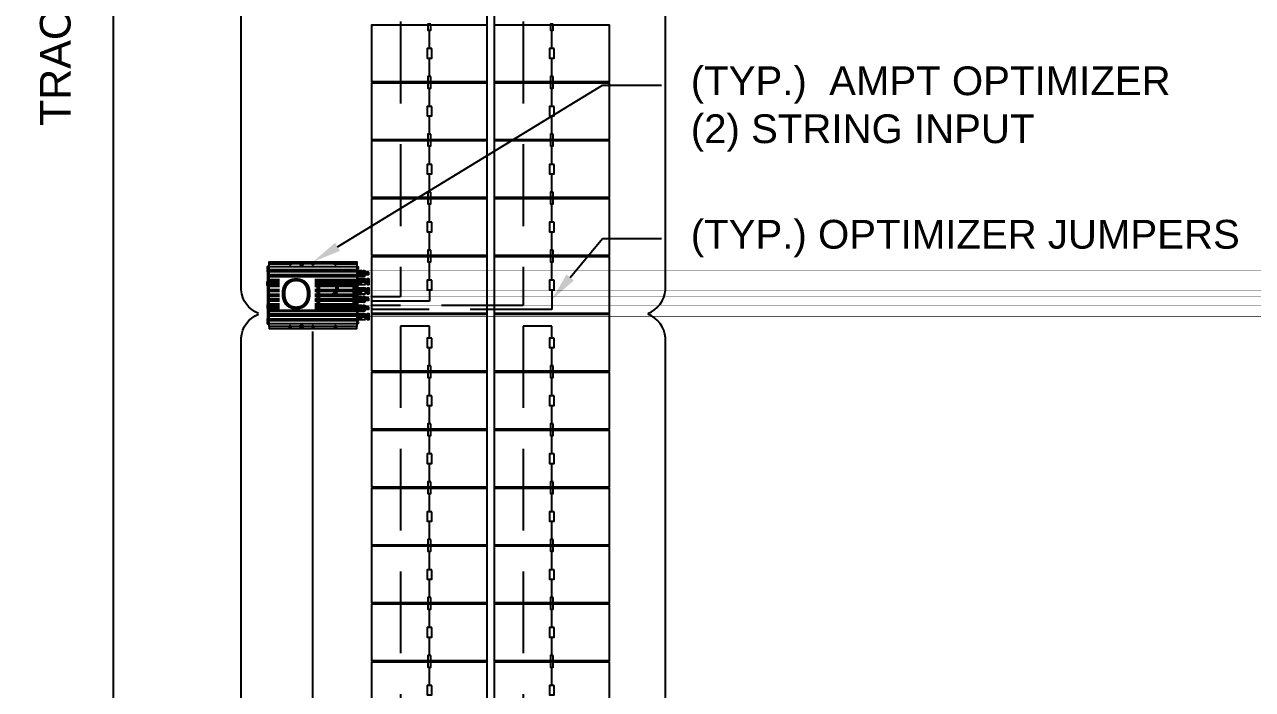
# Model space of a CAD drawing. Header units: inches. Extents: x -4 to 3761, y -12 to 63679.
# Drawn here: x 6.632 to 10.387, y 12.768 to 14.8 of the extents above; entities that cross this region are included whole.
import ezdxf
from ezdxf import colors
from ezdxf.entities.mleader import LeaderData, LeaderLine
from ezdxf.lldxf.tags import DXFTag
from ezdxf.math import Vec2, Vec3

# ---------------------------------------------------------------- set-up
doc = ezdxf.new("R2010")
doc.units = ezdxf.units.IN
doc.header["$MEASUREMENT"] = 0
doc.linetypes.add('HIDDEN', pattern=[0.375, 0.25, -0.125])
for name, color, linetype in [('E-DC FEEDER', 10, 'DC TRUNK FEEDER'), ('E-HARN-COMP', 8, 'Continuous'), ('E-OPT', 10, 'Continuous'), ('E-TRNK-CABL-NEG', 170, 'HIDDEN'), ('E-TRUNK-CABLE-POS', 10, 'HIDDEN'), ('G-ANNO-TEXT', 1, 'Continuous'), ('PVcase PV Modules (full frames)', 142, 'Continuous')]:
    doc.layers.add(name, color=color, linetype=linetype)
doc.styles.add('NEI-A', font='arial.ttf')
doc.styles.get("Standard").update_dxf_attribs({"font": 'arial.ttf'})
tags = doc.linetypes.add('DC TRUNK FEEDER', pattern='A,0.5,-0.2,["DT",Standard,S=0.1,R=0,X=-0.1,Y=-0.05],-0.2', length=0.9).pattern_tags.tags
tags[6] = DXFTag(74, 10)

# ---------------------------------------------------------------- blocks, each defined once
blk = doc.blocks.new('HT72-18X (2x39)')
for points in [[(49978.573, 17293.928), (49978.573, 17143.993), (49979.065, 17143.993), (49979.065, 17293.928), (49978.573, 17293.928)], [(49971.076, 17208.709), (49971.076, 17212.427), (49978.573, 17212.427), (49978.573, 17208.709), (49971.076, 17208.709)], [(49979.065, 17208.709), (49979.065, 17212.427), (49986.562, 17212.427), (49986.562, 17208.709), (49979.065, 17208.709)], [(49971.076, 17204.933), (49971.076, 17208.65), (49978.573, 17208.65), (49978.573, 17204.933), (49971.076, 17204.933)], [(49979.065, 17204.933), (49979.065, 17208.65), (49986.562, 17208.65), (49986.562, 17204.933), (49979.065, 17204.933)], [(49971.076, 17201.157), (49971.076, 17204.874), (49978.573, 17204.874), (49978.573, 17201.157), (49971.076, 17201.157)], [(49979.065, 17201.157), (49979.065, 17204.874), (49986.562, 17204.874), (49986.562, 17201.157), (49979.065, 17201.157)], [(49971.076, 17197.381), (49971.076, 17201.098), (49978.573, 17201.098), (49978.573, 17197.381), (49971.076, 17197.381)], [(49979.065, 17197.381), (49979.065, 17201.098), (49986.562, 17201.098), (49986.562, 17197.381), (49979.065, 17197.381)], [(49971.076, 17193.604), (49971.076, 17197.322), (49978.573, 17197.322), (49978.573, 17193.604), (49971.076, 17193.604)], [(49979.065, 17193.604), (49979.065, 17197.322), (49986.562, 17197.322), (49986.562, 17193.604), (49979.065, 17193.604)], [(49971.076, 17189.828), (49971.076, 17193.545), (49978.573, 17193.545), (49978.573, 17189.828), (49971.076, 17189.828)], [(49979.065, 17189.828), (49979.065, 17193.545), (49986.562, 17193.545), (49986.562, 17189.828), (49979.065, 17189.828)], [(49971.076, 17186.052), (49971.076, 17189.769), (49978.573, 17189.769), (49978.573, 17186.052), (49971.076, 17186.052)], [(49979.065, 17186.052), (49979.065, 17189.769), (49986.562, 17189.769), (49986.562, 17186.052), (49979.065, 17186.052)], [(49971.076, 17182.276), (49971.076, 17185.993), (49978.573, 17185.993), (49978.573, 17182.276), (49971.076, 17182.276)], [(49979.065, 17182.276), (49979.065, 17185.993), (49986.562, 17185.993), (49986.562, 17182.276), (49979.065, 17182.276)], [(49971.076, 17178.499), (49971.076, 17182.217), (49978.573, 17182.217), (49978.573, 17178.499), (49971.076, 17178.499)], [(49979.065, 17178.499), (49979.065, 17182.217), (49986.562, 17182.217), (49986.562, 17178.499), (49979.065, 17178.499)], [(49971.076, 17174.723), (49971.076, 17178.44), (49978.573, 17178.44), (49978.573, 17174.723), (49971.076, 17174.723)], [(49979.065, 17174.723), (49979.065, 17178.44), (49986.562, 17178.44), (49986.562, 17174.723), (49979.065, 17174.723)], [(49971.076, 17170.947), (49971.076, 17174.664), (49978.573, 17174.664), (49978.573, 17170.947), (49971.076, 17170.947)], [(49979.065, 17170.947), (49979.065, 17174.664), (49986.562, 17174.664), (49986.562, 17170.947), (49979.065, 17170.947)], [(49971.076, 17167.171), (49971.076, 17170.888), (49978.573, 17170.888), (49978.573, 17167.171), (49971.076, 17167.171)], [(49979.065, 17167.171), (49979.065, 17170.888), (49986.562, 17170.888), (49986.562, 17167.171), (49979.065, 17167.171)]]:
    blk.add_lwpolyline(points)
blk = doc.blocks.new('AMPT-OPTIMIZER')
at = {"layer": 'E-OPT'}
for p, q in [((6.025, 3.759), (6.171, 3.765)), ((6.171, 3.395), (6.171, 3.407)), ((5.883, 3.023), (5.87, 3.023)), ((5.883, 2.428), (5.87, 2.428)), ((6.045, 3.13), (6.532, 3.13)), ((6.045, 3.042), (6.532, 3.042)), ((6.532, 3.033), (6.045, 3.033)), ((6.045, 2.534), (6.532, 2.534)), ((6.045, 2.447), (6.532, 2.447)), ((6.532, 2.438), (6.045, 2.438)), ((6.399, 2.897), (6.301, 2.897)), ((6.025, 2.075), (6.171, 2.081)), ((6.171, 1.71), (6.171, 1.723)), ((6.399, 2.302), (6.301, 2.302)), ((6.025, 1.495), (6.171, 1.5)), ((6.045, 0.85), (6.532, 0.85)), ((6.171, 1.13), (6.171, 1.143)), ((5.883, 0.744), (5.87, 0.744)), ((6.045, 0.763), (6.532, 0.763)), ((6.532, 0.753), (6.045, 0.753)), ((6.399, 0.618), (6.301, 0.618))]:
    blk.add_line(p, q, dxfattribs=at)
for points in [[(-0.089, 4.013), (-0.131, 4.013), (-0.131, 3.905), (-0.089, 3.905)], [(-0.028, 4.028), (0, 4.028)], [(0, 4.218), (0, 4.34), (5.73, 4.34), (5.73, 4.218)], [(1.325, 0.123), (0, 0.123), (0, 4.218), (1.325, 4.218)], [(0, 4.031), (5.73, 4.031)], [(2.027, 4.218), (1.448, 4.218)], [(2.805, 4.218), (2.226, 4.218)], [(4.28, 4.218), (2.928, 4.218)], [(4.403, 4.218), (5.73, 4.218), (5.73, 0.123), (4.403, 0.123)], [(5.73, 4.037), (5.775, 4.037), (5.775, 0.305), (5.73, 0.305)], [(5.775, 4.013), (5.817, 4.013), (5.817, 3.905), (5.775, 3.905)], [(-0.089, 3.824), (-0.131, 3.824), (-0.131, 3.717), (-0.089, 3.717)], [(0, 3.836), (5.73, 3.836)], [(0, 3.805), (5.73, 3.805)], [(0, 3.774), (5.73, 3.774)], [(0, 3.744), (5.73, 3.744)], [(0, 3.713), (5.73, 3.713)], [(0, 3.524), (5.73, 3.524)], [(0, 3.485), (5.73, 3.485)], [(0, 3.453), (5.73, 3.453)], [(0, 3.422), (5.73, 3.422)], [(0, 3.383), (5.73, 3.383)], [(5.775, 3.824), (5.817, 3.824), (5.817, 3.717), (5.775, 3.717)], [(5.9, 3.444), (5.971, 3.444), (5.971, 3.64), (5.9, 3.64)], [(6.112, 3.683), (6.112, 3.549), (6.112, 3.489)], [(6.171, 3.725), (6.171, 3.777), (6.196, 3.778)], [(6.196, 3.726), (6.196, 3.778), (6.254, 3.756), (6.254, 3.704)], [(-0.089, 2.924), (-0.131, 2.924), (-0.131, 3.032), (-0.089, 3.032)], [(-0.089, 2.8), (-0.131, 2.8), (-0.131, 2.907), (-0.089, 2.907)], [(0, 3.199), (5.73, 3.199)], [(0, 3.165), (5.73, 3.165)], [(0, 3.132), (5.73, 3.132)], [(0, 3.097), (5.73, 3.097)], [(0, 3.041), (5.73, 3.041)], [(0, 2.932), (5.73, 2.932)], [(0, 2.908), (5.73, 2.908)], [(0, 2.877), (5.73, 2.877)], [(0, 2.843), (5.73, 2.843)], [(0, 2.808), (5.73, 2.808)], [(0, 2.782), (5.73, 2.782)], [(0, 2.746), (5.73, 2.746)], [(0, 2.548), (5.73, 2.548)], [(0, 2.514), (5.73, 2.514)], [(0, 2.485), (5.73, 2.485)], [(0, 2.455), (5.73, 2.455)], [(0, 2.421), (5.73, 2.421)], [(5.775, 2.92), (5.817, 2.92), (5.817, 2.813), (5.775, 2.813)], [(5.87, 3.035), (5.87, 3.036), (5.855, 3.036)], [(5.87, 2.439), (5.87, 2.441), (5.855, 2.441)], [(5.897, 3.036), (5.883, 3.036), (5.883, 3.035)], [(5.897, 2.441), (5.883, 2.441), (5.883, 2.439)], [(0, 2.241), (5.73, 2.241)], [(0, 2.211), (5.73, 2.211)], [(0, 2.173), (5.73, 2.173)], [(0, 2.135), (5.73, 2.135)], [(0, 2.104), (5.73, 2.104)], [(0, 1.925), (5.73, 1.925)], [(0, 1.891), (5.73, 1.891)], [(0, 1.861), (5.73, 1.861)], [(0, 1.832), (5.73, 1.832)], [(0, 1.797), (5.73, 1.797)], [(5.9, 1.76), (5.971, 1.76), (5.971, 1.956), (5.9, 1.956)], [(6.112, 1.999), (6.112, 1.865), (6.112, 1.805)], [(6.171, 2.041), (6.171, 2.093), (6.196, 2.094)], [(6.196, 2.042), (6.196, 2.094), (6.254, 2.071), (6.254, 2.02)], [(-0.089, 1.541), (-0.131, 1.541), (-0.131, 1.434), (-0.089, 1.434)], [(-0.089, 1.417), (-0.131, 1.417), (-0.131, 1.31), (-0.089, 1.31)], [(0, 1.599), (5.73, 1.599)], [(0, 1.563), (5.73, 1.563)], [(0, 1.537), (5.73, 1.537)], [(0, 1.503), (5.73, 1.503)], [(0, 1.469), (5.73, 1.469)], [(0, 1.437), (5.73, 1.437)], [(0, 1.414), (5.73, 1.414)], [(0, 1.304), (5.73, 1.304)], [(0, 1.248), (5.73, 1.248)], [(0, 1.213), (5.73, 1.213)], [(0, 1.181), (5.73, 1.181)], [(0, 1.146), (5.73, 1.146)], [(0, 0.962), (5.73, 0.962)], [(0, 0.923), (5.73, 0.923)], [(0, 0.892), (5.73, 0.892)], [(0, 0.861), (5.73, 0.861)], [(0, 0.822), (5.73, 0.822)], [(5.775, 1.527), (5.817, 1.527), (5.817, 1.42), (5.775, 1.42)], [(5.9, 1.18), (5.971, 1.18), (5.971, 1.376), (5.9, 1.376)], [(6.112, 1.419), (6.112, 1.285), (6.112, 1.225)], [(6.171, 1.461), (6.171, 1.513), (6.196, 1.514)], [(6.196, 1.462), (6.196, 1.514), (6.254, 1.491), (6.254, 1.44)], [(-0.089, 0.624), (-0.131, 0.624), (-0.131, 0.517), (-0.089, 0.517)], [(-0.089, 0.433), (-0.131, 0.433), (-0.131, 0.326), (-0.089, 0.326)], [(-0.028, 0.313), (0, 0.313)], [(0, 0.633), (5.73, 0.633)], [(0, 0.602), (5.73, 0.602)], [(0, 0.571), (5.73, 0.571)], [(0, 0.54), (5.73, 0.54)], [(0, 0.51), (5.73, 0.51)], [(0, 0.311), (5.73, 0.311)], [(0, 0.123), (0, 0), (5.73, 0), (5.73, 0.123)], [(2.027, 0.123), (1.448, 0.123)], [(2.805, 0.123), (2.226, 0.123)], [(4.28, 0.123), (2.928, 0.123)], [(5.775, 0.624), (5.817, 0.624), (5.817, 0.517), (5.775, 0.517)], [(5.775, 0.433), (5.817, 0.433), (5.817, 0.326), (5.775, 0.326)], [(5.87, 0.755), (5.87, 0.757), (5.855, 0.757)], [(5.897, 0.757), (5.883, 0.757), (5.883, 0.755)]]:
    blk.add_lwpolyline(points, dxfattribs=at)
for points in [[(-0.028, 0.305), (-0.028, 4.037), (-0.089, 4.037), (-0.089, 0.305)], [(5.869, 3.553), (5.869, 3.592), (5.882, 3.592), (5.882, 3.553)], [(1.443, 2.652), (1.478, 2.652), (1.478, 2.634), (1.443, 2.634), (1.443, 2.6), (1.426, 2.6), (1.426, 2.634), (1.391, 2.634), (1.391, 2.652), (1.426, 2.652), (1.426, 2.686), (1.443, 2.686)], [(1.994, 2.652), (2.029, 2.652), (2.029, 2.634), (1.994, 2.634), (1.994, 2.6), (1.977, 2.6), (1.977, 2.634), (1.942, 2.634), (1.942, 2.652), (1.977, 2.652), (1.977, 2.686), (1.994, 2.686)], [(5.855, 3.046), (5.855, 3.035), (5.87, 3.035), (5.87, 3.022), (5.883, 3.022), (5.883, 3.035), (5.897, 3.035), (5.897, 3.046), (5.883, 3.046), (5.883, 3.06), (5.87, 3.06), (5.87, 3.046)], [(5.855, 2.451), (5.855, 2.439), (5.87, 2.439), (5.87, 2.426), (5.883, 2.426), (5.883, 2.439), (5.897, 2.439), (5.897, 2.451), (5.883, 2.451), (5.883, 2.465), (5.87, 2.465), (5.87, 2.451)], [(1.443, 1.689), (1.478, 1.689), (1.478, 1.706), (1.443, 1.706), (1.443, 1.741), (1.426, 1.741), (1.426, 1.706), (1.391, 1.706), (1.391, 1.689), (1.426, 1.689), (1.426, 1.654), (1.443, 1.654)], [(1.994, 1.689), (2.029, 1.689), (2.029, 1.706), (1.994, 1.706), (1.994, 1.741), (1.977, 1.741), (1.977, 1.706), (1.942, 1.706), (1.942, 1.689), (1.977, 1.689), (1.977, 1.654), (1.994, 1.654)], [(5.869, 1.869), (5.869, 1.908), (5.882, 1.908), (5.882, 1.869)], [(5.869, 1.289), (5.869, 1.327), (5.882, 1.327), (5.882, 1.289)], [(5.855, 0.767), (5.855, 0.755), (5.87, 0.755), (5.87, 0.742), (5.883, 0.742), (5.883, 0.755), (5.897, 0.755), (5.897, 0.767), (5.883, 0.767), (5.883, 0.781), (5.87, 0.781), (5.87, 0.767)]]:
    blk.add_lwpolyline(points, close=True, dxfattribs=at)
for points in [[(6.025, 3.707), (6.177, 3.713), (6.171, 3.725), (6.196, 3.726), (6.254, 3.704), (6.254, 3.699, -0.417336), (6.248, 3.693), (6.029, 3.684, 0.407505), (6.025, 3.681)], [(6.025, 3.413), (6.177, 3.407), (6.171, 3.395), (6.196, 3.394), (6.254, 3.416), (6.254, 3.421, 0.417361), (6.248, 3.427), (6.029, 3.436, -0.407434), (6.025, 3.439)], [(6.025, 2.023), (6.177, 2.029), (6.171, 2.041), (6.196, 2.042), (6.254, 2.02), (6.254, 2.015, -0.417336), (6.248, 2.009), (6.029, 2, 0.407505), (6.025, 1.996)], [(6.025, 1.728), (6.177, 1.723), (6.171, 1.71), (6.196, 1.71), (6.254, 1.732), (6.254, 1.737, 0.417361), (6.248, 1.743), (6.029, 1.751, -0.407434), (6.025, 1.755)], [(6.025, 1.443), (6.177, 1.449), (6.171, 1.461), (6.196, 1.462), (6.254, 1.44), (6.254, 1.434, -0.417336), (6.248, 1.428), (6.029, 1.42, 0.407505), (6.025, 1.416)], [(6.025, 1.148), (6.177, 1.143), (6.171, 1.13), (6.196, 1.129), (6.254, 1.152), (6.254, 1.157, 0.417361), (6.248, 1.163), (6.029, 1.171, -0.407434), (6.025, 1.175)]]:
    blk.add_lwpolyline(points, format="xyb", dxfattribs=at)
for centre, radius in [((1.386, 4.218), 0.0616), ((2.126, 4.218), 0.0994), ((2.126, 4.218), 0.0473), ((2.126, 4.218), 0.0136), ((2.866, 4.218), 0.0616), ((4.341, 4.218), 0.0616), ((5.874, 3.572), 0.0426), ((1.435, 2.643), 0.0939), ((1.986, 2.643), 0.0939), ((5.877, 3.04), 0.0426), ((5.877, 2.444), 0.0426), ((1.435, 1.697), 0.0939), ((1.986, 1.697), 0.0939), ((5.874, 1.888), 0.0426), ((5.874, 1.308), 0.0426), ((5.877, 0.76), 0.0426), ((1.386, 0.123), 0.0616), ((2.126, 0.123), 0.0994), ((2.126, 0.123), 0.0473), ((2.126, 0.123), 0.0136), ((2.866, 0.123), 0.0616), ((4.341, 0.123), 0.0616)]:
    blk.add_circle(centre, radius, dxfattribs=at)
for points, degree, knots in [([(5.817, 3.781), (6.025, 3.781), (6.025, 3.691), (6.025, 3.685), (6.025, 3.588), (6.025, 3.496), (6.025, 3.399), (6.025, 3.395), (6.025, 3.39), (5.775, 3.39)], 1, [0.137833, 0.137833, 0.8295, 1.8295, 2.8295, 3.8295, 4.781137, 5.781137, 6.781137, 7.781137, 8.528711, 8.528711]), ([(6.405, 3.219), (6.405, 3.218), (6.405, 3.216), (6.405, 3.183), (6.301, 3.183), (6.301, 3.195), (6.301, 3.204), (6.282, 3.224), (5.775, 3.224)], 1, [0, 0, 1, 2, 3, 4, 5, 6, 7, 7.955035, 7.955035]), ([(5.9, 3.606), (5.9, 3.617), (5.9, 3.629), (5.9, 3.64), (5.892, 3.644), (5.876, 3.652), (5.842, 3.667), (5.817, 3.678), (5.8, 3.685), (5.8, 3.686), (5.798, 3.686), (5.795, 3.688), (5.794, 3.689), (5.793, 3.69), (5.793, 3.691), (5.793, 3.691), (5.793, 3.592), (5.793, 3.494), (5.793, 3.395), (5.793, 3.395), (5.793, 3.395), (5.794, 3.396), (5.796, 3.397), (5.798, 3.398), (5.8, 3.399), (5.8, 3.399), (5.817, 3.406), (5.842, 3.417), (5.876, 3.432), (5.892, 3.44), (5.9, 3.444), (5.9, 3.475), (5.9, 3.507), (5.9, 3.539)], 3, [0, 0, 0, 0, 0.175489, 0.175489, 0.175489, 0.425436, 0.675194, 1.175489, 1.175489, 1.175489, 1.339863, 1.811084, 1.995544, 2.099777, 2.175489, 2.175489, 2.175489, 3.175489, 3.175489, 3.175489, 3.20703, 3.28519, 3.460771, 3.984033, 4.175489, 4.175489, 4.175489, 4.676213, 4.925949, 5.175489, 5.175489, 5.175489, 5.657834, 5.657834, 5.657834, 5.657834]), ([(5.928, 3.173), (5.912, 3.181), (5.881, 3.196), (5.85, 3.209), (5.834, 3.216), (5.833, 3.216), (5.832, 3.217), (5.83, 3.217), (5.828, 3.219), (5.827, 3.219), (5.827, 3.219), (5.827, 3.219), (5.827, 3.127), (5.827, 3.034), (5.827, 2.942), (5.827, 2.942), (5.827, 2.942), (5.828, 2.943), (5.829, 2.945), (5.832, 2.946), (5.833, 2.947), (5.834, 2.947), (5.85, 2.954), (5.881, 2.967), (5.912, 2.982), (5.928, 2.989), (5.967, 2.989), (6.006, 2.989), (6.045, 2.989), (6.045, 3.051), (6.045, 3.112), (6.045, 3.173), (6.006, 3.173), (5.967, 3.173), (5.928, 3.173), (5.928, 3.112), (5.928, 3.051), (5.928, 2.989)], 3, [0, 0, 0, 0, 0.499249, 1, 1, 1, 1.191456, 1.714328, 1.889909, 1.968408, 2, 2, 2, 3, 3, 3, 3.075721, 3.180211, 3.36466, 3.835604, 4, 4, 4, 4.500323, 5, 5, 5, 6, 6, 6, 7, 7, 7, 8, 8, 8, 9, 9, 9, 9]), ([(5.971, 3.64), (5.976, 3.636), (5.986, 3.629), (6, 3.616), (6.011, 3.605), (6.02, 3.596), (6.024, 3.591), (6.025, 3.588), (6.025, 3.557), (6.025, 3.527), (6.025, 3.496), (6.024, 3.493), (6.02, 3.489), (6.012, 3.479), (6, 3.468), (5.986, 3.456), (5.976, 3.448), (5.971, 3.444)], 3, [0, 0, 0, 0, 0.249655, 0.499064, 0.749429, 0.874826, 1, 1, 1, 2, 2, 2, 2.121887, 2.244534, 2.492906, 2.745645, 3, 3, 3, 3]), ([(6.496, 3.659), (6.496, 3.659), (6.496, 3.659), (6.496, 3.658), (6.496, 3.657), (6.496, 3.655), (6.496, 3.654), (6.496, 3.653), (6.496, 3.655), (6.497, 3.657), (6.496, 3.66), (6.496, 3.663), (6.495, 3.664), (6.494, 3.665), (6.493, 3.667), (6.491, 3.668), (6.49, 3.668), (6.489, 3.668), (6.487, 3.669), (6.486, 3.669), (6.486, 3.669), (6.366, 3.669), (6.246, 3.669), (6.125, 3.669)], 3, [0, 0, 0, 0, 0.00679, 0.082907, 0.273787, 0.579512, 1, 1, 1, 1.184323, 1.369552, 1.431018, 1.494647, 1.57509, 1.669545, 1.75354, 1.803206, 1.860768, 1.942971, 2, 2, 2, 3, 3, 3, 3]), ([(6.125, 3.638), (6.246, 3.638), (6.366, 3.638), (6.486, 3.638), (6.487, 3.638), (6.488, 3.638), (6.49, 3.638), (6.491, 3.639), (6.493, 3.64), (6.494, 3.641), (6.495, 3.642), (6.496, 3.644), (6.497, 3.648), (6.497, 3.651), (6.496, 3.653), (6.496, 3.652), (6.496, 3.649), (6.496, 3.644), (6.496, 3.639), (6.496, 3.635), (6.496, 3.631), (6.496, 3.626), (6.496, 3.62), (6.496, 3.614), (6.496, 3.607), (6.496, 3.6), (6.496, 3.592), (6.496, 3.585), (6.496, 3.578), (6.496, 3.571), (6.496, 3.565), (6.496, 3.56), (6.496, 3.558), (6.496, 3.555), (6.496, 3.55), (6.496, 3.542), (6.496, 3.536), (6.496, 3.532), (6.496, 3.529), (6.496, 3.525), (6.496, 3.522), (6.496, 3.519), (6.496, 3.516), (6.496, 3.514), (6.496, 3.513), (6.496, 3.513), (6.496, 3.513)], 3, [0, 0, 0, 0, 1, 1, 1, 1.083046, 1.158085, 1.262935, 1.337098, 1.402233, 1.482349, 1.555826, 1.696592, 2, 2, 2, 2.04231, 2.094742, 2.1573, 2.195082, 2.234864, 2.276646, 2.343067, 2.413996, 2.488015, 2.563526, 2.640518, 2.718997, 2.791295, 2.862229, 2.931799, 3, 3, 3, 3.1834, 3.352569, 3.507508, 3.584771, 3.655787, 3.720526, 3.805907, 3.877192, 3.933172, 3.972439, 3.994995, 4, 4, 4, 4]), ([(6.495, 3.507), (6.494, 3.507), (6.494, 3.506), (6.493, 3.505), (6.491, 3.504), (6.489, 3.503), (6.487, 3.503), (6.486, 3.503), (6.486, 3.503), (6.366, 3.503), (6.246, 3.503), (6.125, 3.503)], 3, [0, 0, 0, 0, 0.056801, 0.266575, 0.453065, 0.690822, 0.873365, 1, 1, 1, 2, 2, 2, 2]), ([(6.282, 3.224), (6.282, 3.222), (6.282, 3.221), (6.282, 3.219), (6.282, 3.219), (6.282, 3.219), (6.283, 3.218), (6.283, 3.217), (6.284, 3.216), (6.284, 3.216), (6.29, 3.209), (6.296, 3.202), (6.301, 3.195)], 3, [0, 0, 0, 0, 1, 1, 1, 1.133744, 1.328934, 1.783703, 2, 2, 2, 3, 3, 3, 3]), ([(6.495, 3.665), (6.495, 3.665), (6.495, 3.664), (6.495, 3.663), (6.496, 3.663), (6.496, 3.662), (6.496, 3.661), (6.496, 3.66), (6.496, 3.66), (6.496, 3.659), (6.496, 3.659)], 3, [0, 0, 0, 0, 0.122148, 0.248297, 0.373015, 0.498504, 0.624821, 0.749092, 0.874878, 1, 1, 1, 1]), ([(6.496, 3.513), (6.496, 3.513), (6.496, 3.512), (6.496, 3.511), (6.496, 3.511), (6.496, 3.51), (6.496, 3.509), (6.495, 3.508), (6.495, 3.508), (6.495, 3.507), (6.495, 3.507)], 3, [0, 0, 0, 0, 0.125061, 0.250714, 0.374997, 0.501326, 0.626689, 0.751419, 0.874759, 1, 1, 1, 1]), ([(6.405, 2.624), (6.405, 2.623), (6.405, 2.62), (6.405, 2.588), (6.301, 2.588), (6.301, 2.6), (6.301, 2.609), (6.282, 2.628), (5.775, 2.628)], 1, [0, 0, 1, 2, 3, 4, 5, 6, 7, 7.955035, 7.955035]), ([(5.928, 2.578), (5.912, 2.585), (5.881, 2.6), (5.85, 2.614), (5.834, 2.62), (5.833, 2.62), (5.832, 2.621), (5.83, 2.622), (5.828, 2.623), (5.827, 2.623), (5.827, 2.624), (5.827, 2.624), (5.827, 2.531), (5.827, 2.439), (5.827, 2.346), (5.827, 2.346), (5.827, 2.347), (5.828, 2.348), (5.829, 2.349), (5.832, 2.351), (5.833, 2.351), (5.834, 2.351), (5.85, 2.358), (5.881, 2.372), (5.912, 2.386), (5.928, 2.394), (5.967, 2.394), (6.006, 2.394), (6.045, 2.394), (6.045, 2.455), (6.045, 2.517), (6.045, 2.578), (6.006, 2.578), (5.967, 2.578), (5.928, 2.578), (5.928, 2.517), (5.928, 2.455), (5.928, 2.394)], 3, [0, 0, 0, 0, 0.499249, 1, 1, 1, 1.191456, 1.714328, 1.889909, 1.968408, 2, 2, 2, 3, 3, 3, 3.075721, 3.180211, 3.36466, 3.835604, 4, 4, 4, 4.500323, 5, 5, 5, 6, 6, 6, 7, 7, 7, 8, 8, 8, 9, 9, 9, 9]), ([(6.301, 2.967), (6.296, 2.96), (6.29, 2.954), (6.284, 2.947), (6.284, 2.947), (6.283, 2.946), (6.282, 2.944), (6.282, 2.943), (6.282, 2.942), (6.282, 2.942), (6.282, 2.913), (6.282, 2.885), (6.282, 2.857), (6.288, 2.863), (6.295, 2.87), (6.301, 2.876), (6.301, 2.907), (6.301, 2.937), (6.301, 2.967), (6.301, 2.971), (6.301, 2.975), (6.301, 2.979), (6.336, 2.979), (6.37, 2.979), (6.405, 2.979)], 3, [0, 0, 0, 0, 1, 1, 1, 1.158896, 1.546272, 1.765764, 2, 2, 2, 3, 3, 3, 4, 4, 4, 5, 5, 5, 6, 6, 6, 7, 7, 7, 7]), ([(6.282, 2.628), (6.282, 2.627), (6.282, 2.625), (6.282, 2.624), (6.282, 2.624), (6.282, 2.623), (6.283, 2.622), (6.283, 2.621), (6.284, 2.62), (6.284, 2.62), (6.29, 2.614), (6.296, 2.607), (6.301, 2.6)], 3, [0, 0, 0, 0, 1, 1, 1, 1.133744, 1.328934, 1.783703, 2, 2, 2, 3, 3, 3, 3]), ([(5.775, 2.097), (6.025, 2.097), (6.025, 2.007), (6.025, 2.001), (6.025, 1.904), (6.025, 1.812), (6.025, 1.715), (6.025, 1.711), (6.025, 1.706), (5.775, 1.706)], 1, [0, 0, 0.8295, 1.8295, 2.8295, 3.8295, 4.781137, 5.781137, 6.781137, 7.781137, 8.528711, 8.528711]), ([(5.9, 1.922), (5.9, 1.933), (5.9, 1.945), (5.9, 1.956), (5.892, 1.96), (5.876, 1.968), (5.842, 1.983), (5.817, 1.994), (5.8, 2.001), (5.8, 2.001), (5.798, 2.002), (5.795, 2.003), (5.794, 2.005), (5.793, 2.006), (5.793, 2.007), (5.793, 2.007), (5.793, 1.908), (5.793, 1.81), (5.793, 1.711), (5.793, 1.711), (5.793, 1.711), (5.794, 1.712), (5.796, 1.713), (5.798, 1.714), (5.8, 1.714), (5.8, 1.715), (5.817, 1.722), (5.842, 1.733), (5.876, 1.748), (5.892, 1.756), (5.9, 1.76), (5.9, 1.791), (5.9, 1.823), (5.9, 1.854)], 3, [0, 0, 0, 0, 0.175489, 0.175489, 0.175489, 0.425436, 0.675194, 1.175489, 1.175489, 1.175489, 1.339863, 1.811084, 1.995544, 2.099777, 2.175489, 2.175489, 2.175489, 3.175489, 3.175489, 3.175489, 3.20703, 3.28519, 3.460771, 3.984033, 4.175489, 4.175489, 4.175489, 4.676213, 4.925949, 5.175489, 5.175489, 5.175489, 5.657834, 5.657834, 5.657834, 5.657834]), ([(5.971, 1.956), (5.976, 1.952), (5.986, 1.944), (6, 1.932), (6.011, 1.921), (6.02, 1.912), (6.024, 1.907), (6.025, 1.904), (6.025, 1.873), (6.025, 1.843), (6.025, 1.812), (6.024, 1.809), (6.02, 1.805), (6.012, 1.795), (6, 1.784), (5.986, 1.772), (5.976, 1.764), (5.971, 1.76)], 3, [0, 0, 0, 0, 0.249655, 0.499064, 0.749429, 0.874826, 1, 1, 1, 2, 2, 2, 2.121887, 2.244534, 2.492906, 2.745645, 3, 3, 3, 3]), ([(6.496, 1.975), (6.496, 1.975), (6.496, 1.975), (6.496, 1.974), (6.496, 1.973), (6.496, 1.971), (6.496, 1.97), (6.496, 1.969), (6.496, 1.97), (6.497, 1.973), (6.496, 1.976), (6.496, 1.978), (6.495, 1.98), (6.494, 1.981), (6.493, 1.983), (6.491, 1.983), (6.49, 1.984), (6.489, 1.984), (6.487, 1.985), (6.486, 1.985), (6.486, 1.985), (6.366, 1.985), (6.246, 1.985), (6.125, 1.985)], 3, [0, 0, 0, 0, 0.00679, 0.082907, 0.273787, 0.579512, 1, 1, 1, 1.184323, 1.369552, 1.431018, 1.494647, 1.57509, 1.669545, 1.75354, 1.803206, 1.860768, 1.942971, 2, 2, 2, 3, 3, 3, 3]), ([(6.125, 1.954), (6.246, 1.954), (6.366, 1.954), (6.486, 1.954), (6.487, 1.954), (6.488, 1.954), (6.49, 1.954), (6.491, 1.955), (6.493, 1.956), (6.494, 1.957), (6.495, 1.958), (6.496, 1.96), (6.497, 1.964), (6.497, 1.967), (6.496, 1.969), (6.496, 1.968), (6.496, 1.965), (6.496, 1.96), (6.496, 1.955), (6.496, 1.951), (6.496, 1.947), (6.496, 1.942), (6.496, 1.936), (6.496, 1.93), (6.496, 1.923), (6.496, 1.915), (6.496, 1.908), (6.496, 1.901), (6.496, 1.894), (6.496, 1.887), (6.496, 1.88), (6.496, 1.876), (6.496, 1.874), (6.496, 1.871), (6.496, 1.866), (6.496, 1.858), (6.496, 1.852), (6.496, 1.848), (6.496, 1.844), (6.496, 1.841), (6.496, 1.838), (6.496, 1.835), (6.496, 1.832), (6.496, 1.83), (6.496, 1.829), (6.496, 1.829), (6.496, 1.829)], 3, [0, 0, 0, 0, 1, 1, 1, 1.083046, 1.158085, 1.262935, 1.337098, 1.402233, 1.482349, 1.555826, 1.696592, 2, 2, 2, 2.04231, 2.094742, 2.1573, 2.195082, 2.234864, 2.276646, 2.343067, 2.413996, 2.488015, 2.563526, 2.640518, 2.718997, 2.791295, 2.862229, 2.931799, 3, 3, 3, 3.1834, 3.352569, 3.507508, 3.584771, 3.655787, 3.720526, 3.805907, 3.877192, 3.933172, 3.972439, 3.994995, 4, 4, 4, 4]), ([(6.495, 1.823), (6.494, 1.823), (6.494, 1.822), (6.493, 1.821), (6.491, 1.82), (6.489, 1.819), (6.487, 1.819), (6.486, 1.819), (6.486, 1.819), (6.366, 1.819), (6.246, 1.819), (6.125, 1.819)], 3, [0, 0, 0, 0, 0.056801, 0.266575, 0.453065, 0.690822, 0.873365, 1, 1, 1, 2, 2, 2, 2]), ([(6.301, 2.372), (6.296, 2.365), (6.29, 2.358), (6.284, 2.351), (6.284, 2.351), (6.283, 2.35), (6.282, 2.349), (6.282, 2.347), (6.282, 2.347), (6.282, 2.346), (6.282, 2.318), (6.282, 2.29), (6.282, 2.261), (6.288, 2.268), (6.295, 2.275), (6.301, 2.281), (6.301, 2.311), (6.301, 2.341), (6.301, 2.372), (6.301, 2.376), (6.301, 2.38), (6.301, 2.384), (6.336, 2.384), (6.37, 2.384), (6.405, 2.384)], 3, [0, 0, 0, 0, 1, 1, 1, 1.158896, 1.546272, 1.765764, 2, 2, 2, 3, 3, 3, 4, 4, 4, 5, 5, 5, 6, 6, 6, 7, 7, 7, 7]), ([(6.495, 1.981), (6.495, 1.98), (6.495, 1.98), (6.495, 1.979), (6.496, 1.979), (6.496, 1.978), (6.496, 1.977), (6.496, 1.976), (6.496, 1.975), (6.496, 1.975), (6.496, 1.975)], 3, [0, 0, 0, 0, 0.122148, 0.248297, 0.373015, 0.498504, 0.624821, 0.749092, 0.874878, 1, 1, 1, 1]), ([(6.496, 1.829), (6.496, 1.829), (6.496, 1.828), (6.496, 1.827), (6.496, 1.826), (6.496, 1.826), (6.496, 1.825), (6.495, 1.824), (6.495, 1.823), (6.495, 1.823), (6.495, 1.823)], 3, [0, 0, 0, 0, 0.125061, 0.250714, 0.374997, 0.501326, 0.626689, 0.751419, 0.874759, 1, 1, 1, 1]), ([(5.817, 1.517), (6.025, 1.517), (6.025, 1.427), (6.025, 1.421), (6.025, 1.324), (6.025, 1.232), (6.025, 1.135), (6.025, 1.131), (6.025, 1.126), (5.775, 1.126)], 1, [0.137833, 0.137833, 0.8295, 1.8295, 2.8295, 3.8295, 4.781137, 5.781137, 6.781137, 7.781137, 8.528711, 8.528711]), ([(6.405, 0.94), (6.405, 0.938), (6.405, 0.936), (6.405, 0.904), (6.301, 0.904), (6.301, 0.916), (6.301, 0.924), (6.282, 0.944), (5.775, 0.944)], 1, [0, 0, 1, 2, 3, 4, 5, 6, 7, 7.955035, 7.955035]), ([(5.793, 1.131), (5.793, 1.131), (5.793, 1.131), (5.794, 1.132), (5.796, 1.133), (5.798, 1.134), (5.8, 1.134), (5.8, 1.135), (5.817, 1.142), (5.842, 1.152), (5.876, 1.168), (5.892, 1.176), (5.9, 1.18), (5.9, 1.211), (5.9, 1.243), (5.9, 1.274)], 3, [2, 2, 2, 2, 2.031541, 2.109701, 2.285282, 2.808544, 3, 3, 3, 3.500724, 3.75046, 4, 4, 4, 4.482346, 4.482346, 4.482346, 4.482346]), ([(5.9, 1.342), (5.9, 1.353), (5.9, 1.365), (5.9, 1.376), (5.892, 1.38), (5.876, 1.388), (5.843, 1.403), (5.819, 1.413), (5.803, 1.42)], 3, [4.824511, 4.824511, 4.824511, 4.824511, 5, 5, 5, 5.249947, 5.499706, 5.975484, 5.975484, 5.975484, 5.975484]), ([(5.928, 0.894), (5.912, 0.901), (5.881, 0.916), (5.85, 0.929), (5.834, 0.936), (5.833, 0.936), (5.832, 0.937), (5.83, 0.938), (5.828, 0.939), (5.827, 0.939), (5.827, 0.94), (5.827, 0.94), (5.827, 0.847), (5.827, 0.755), (5.827, 0.662), (5.827, 0.662), (5.827, 0.663), (5.828, 0.664), (5.829, 0.665), (5.832, 0.666), (5.833, 0.667), (5.834, 0.667), (5.85, 0.674), (5.881, 0.687), (5.912, 0.702), (5.928, 0.71), (5.967, 0.71), (6.006, 0.71), (6.045, 0.71), (6.045, 0.771), (6.045, 0.832), (6.045, 0.894), (6.006, 0.894), (5.967, 0.894), (5.928, 0.894), (5.928, 0.832), (5.928, 0.771), (5.928, 0.71)], 3, [0, 0, 0, 0, 0.499249, 1, 1, 1, 1.191456, 1.714328, 1.889909, 1.968408, 2, 2, 2, 3, 3, 3, 3.075721, 3.180211, 3.36466, 3.835604, 4, 4, 4, 4.500323, 5, 5, 5, 6, 6, 6, 7, 7, 7, 8, 8, 8, 9, 9, 9, 9]), ([(5.971, 1.376), (5.976, 1.372), (5.986, 1.364), (6, 1.352), (6.011, 1.341), (6.02, 1.331), (6.024, 1.327), (6.025, 1.324), (6.025, 1.293), (6.025, 1.262), (6.025, 1.232), (6.024, 1.229), (6.02, 1.224), (6.012, 1.215), (6, 1.204), (5.986, 1.192), (5.976, 1.184), (5.971, 1.18)], 3, [0, 0, 0, 0, 0.249655, 0.499064, 0.749429, 0.874826, 1, 1, 1, 2, 2, 2, 2.121887, 2.244534, 2.492906, 2.745645, 3, 3, 3, 3]), ([(6.496, 1.395), (6.496, 1.395), (6.496, 1.395), (6.496, 1.394), (6.496, 1.393), (6.496, 1.391), (6.496, 1.39), (6.496, 1.389), (6.496, 1.39), (6.497, 1.393), (6.496, 1.396), (6.496, 1.398), (6.495, 1.4), (6.494, 1.401), (6.493, 1.402), (6.491, 1.403), (6.49, 1.404), (6.489, 1.404), (6.487, 1.404), (6.486, 1.404), (6.486, 1.404), (6.366, 1.404), (6.246, 1.404), (6.125, 1.404)], 3, [0, 0, 0, 0, 0.00679, 0.082907, 0.273787, 0.579512, 1, 1, 1, 1.184323, 1.369552, 1.431018, 1.494647, 1.57509, 1.669545, 1.75354, 1.803206, 1.860768, 1.942971, 2, 2, 2, 3, 3, 3, 3]), ([(6.125, 1.374), (6.246, 1.374), (6.366, 1.374), (6.486, 1.374), (6.487, 1.374), (6.488, 1.374), (6.49, 1.374), (6.491, 1.375), (6.493, 1.376), (6.494, 1.377), (6.495, 1.378), (6.496, 1.38), (6.497, 1.384), (6.497, 1.387), (6.496, 1.389), (6.496, 1.388), (6.496, 1.385), (6.496, 1.38), (6.496, 1.375), (6.496, 1.37), (6.496, 1.367), (6.496, 1.362), (6.496, 1.356), (6.496, 1.35), (6.496, 1.343), (6.496, 1.335), (6.496, 1.328), (6.496, 1.321), (6.496, 1.314), (6.496, 1.307), (6.496, 1.3), (6.496, 1.296), (6.496, 1.294), (6.496, 1.291), (6.496, 1.286), (6.496, 1.278), (6.496, 1.272), (6.496, 1.268), (6.496, 1.264), (6.496, 1.261), (6.496, 1.258), (6.496, 1.254), (6.496, 1.252), (6.496, 1.25), (6.496, 1.249), (6.496, 1.249), (6.496, 1.249)], 3, [0, 0, 0, 0, 1, 1, 1, 1.083046, 1.158085, 1.262935, 1.337098, 1.402233, 1.482349, 1.555826, 1.696592, 2, 2, 2, 2.04231, 2.094742, 2.1573, 2.195082, 2.234864, 2.276646, 2.343067, 2.413996, 2.488015, 2.563526, 2.640518, 2.718997, 2.791295, 2.862229, 2.931799, 3, 3, 3, 3.1834, 3.352569, 3.507508, 3.584771, 3.655787, 3.720526, 3.805907, 3.877192, 3.933172, 3.972439, 3.994995, 4, 4, 4, 4]), ([(6.495, 1.243), (6.494, 1.243), (6.494, 1.242), (6.493, 1.241), (6.491, 1.24), (6.489, 1.239), (6.487, 1.239), (6.486, 1.239), (6.486, 1.239), (6.366, 1.239), (6.246, 1.239), (6.125, 1.239)], 3, [0, 0, 0, 0, 0.056801, 0.266575, 0.453065, 0.690822, 0.873365, 1, 1, 1, 2, 2, 2, 2]), ([(6.282, 0.944), (6.282, 0.943), (6.282, 0.941), (6.282, 0.94), (6.282, 0.939), (6.282, 0.939), (6.283, 0.938), (6.283, 0.937), (6.284, 0.936), (6.284, 0.936), (6.29, 0.929), (6.296, 0.923), (6.301, 0.916)], 3, [0, 0, 0, 0, 1, 1, 1, 1.133744, 1.328934, 1.783703, 2, 2, 2, 3, 3, 3, 3]), ([(6.495, 1.401), (6.495, 1.4), (6.495, 1.4), (6.495, 1.399), (6.496, 1.398), (6.496, 1.398), (6.496, 1.397), (6.496, 1.396), (6.496, 1.395), (6.496, 1.395), (6.496, 1.395)], 3, [0, 0, 0, 0, 0.122148, 0.248297, 0.373015, 0.498504, 0.624821, 0.749092, 0.874878, 1, 1, 1, 1]), ([(6.496, 1.249), (6.496, 1.248), (6.496, 1.248), (6.496, 1.247), (6.496, 1.246), (6.496, 1.246), (6.496, 1.245), (6.495, 1.244), (6.495, 1.243), (6.495, 1.243), (6.495, 1.243)], 3, [0, 0, 0, 0, 0.125061, 0.250714, 0.374997, 0.501326, 0.626689, 0.751419, 0.874759, 1, 1, 1, 1]), ([(6.301, 0.688), (6.296, 0.681), (6.29, 0.674), (6.284, 0.667), (6.284, 0.667), (6.283, 0.666), (6.282, 0.665), (6.282, 0.663), (6.282, 0.662), (6.282, 0.662), (6.282, 0.634), (6.282, 0.606), (6.282, 0.577), (6.288, 0.584), (6.295, 0.59), (6.301, 0.597), (6.301, 0.627), (6.301, 0.657), (6.301, 0.688), (6.301, 0.692), (6.301, 0.696), (6.301, 0.7), (6.336, 0.7), (6.37, 0.7), (6.405, 0.7)], 3, [0, 0, 0, 0, 1, 1, 1, 1.158896, 1.546272, 1.765764, 2, 2, 2, 3, 3, 3, 4, 4, 4, 5, 5, 5, 6, 6, 6, 7, 7, 7, 7])]:
    blk.add_open_spline(points, degree=degree, knots=knots, dxfattribs=at)
for points in [[(6.026, 3.683), (6.112, 3.683), (6.125, 3.669), (6.125, 3.638), (6.125, 3.503), (6.125, 3.502), (6.112, 3.489), (6.025, 3.489)], [(6.045, 3.122), (6.532, 3.122), (6.532, 3.13), (6.532, 3.216), (6.532, 3.219), (6.532, 3.224), (6.405, 3.224), (6.399, 3.218), (6.399, 3.213), (6.405, 3.219), (6.405, 3.224)], [(6.254, 3.756), (6.254, 3.75), (6.254, 3.75), (6.254, 3.698)], [(6.405, 3.218), (6.399, 3.213), (6.399, 3.183)], [(5.817, 2.857), (6.282, 2.857)], [(6.045, 2.526), (6.532, 2.526), (6.532, 2.534), (6.532, 2.62), (6.532, 2.624), (6.532, 2.628), (6.405, 2.628), (6.399, 2.622), (6.399, 2.618), (6.405, 2.624), (6.405, 2.628)], [(6.405, 2.944), (6.405, 2.947), (6.405, 2.979), (6.399, 2.977), (6.399, 2.945), (6.405, 2.944), (6.405, 2.942), (6.405, 2.857), (6.532, 2.857), (6.532, 2.942), (6.532, 2.947), (6.532, 3.033), (6.532, 3.042), (6.532, 3.122)], [(6.399, 2.945), (6.399, 2.863), (6.405, 2.857)], [(6.405, 2.623), (6.399, 2.618), (6.399, 2.588)], [(6.405, 2.349), (6.405, 2.351), (6.405, 2.384), (6.399, 2.382), (6.399, 2.349), (6.405, 2.349), (6.405, 2.346), (6.405, 2.261), (6.532, 2.261), (6.532, 2.346), (6.532, 2.351), (6.532, 2.438), (6.532, 2.447), (6.532, 2.526)], [(5.775, 2.261), (6.282, 2.261)], [(6.026, 1.999), (6.112, 1.999), (6.125, 1.985), (6.125, 1.954), (6.125, 1.819), (6.125, 1.818), (6.112, 1.805), (6.025, 1.805)], [(6.254, 2.071), (6.254, 2.066), (6.254, 2.066), (6.254, 2.014)], [(6.399, 2.349), (6.399, 2.267), (6.405, 2.261)], [(6.026, 1.419), (6.112, 1.419), (6.125, 1.405), (6.125, 1.374), (6.125, 1.239), (6.125, 1.238), (6.112, 1.225), (6.025, 1.225)], [(6.045, 0.842), (6.532, 0.842), (6.532, 0.85), (6.532, 0.936), (6.532, 0.94), (6.532, 0.944), (6.405, 0.944), (6.399, 0.938), (6.399, 0.934), (6.405, 0.94), (6.405, 0.944)], [(6.254, 1.491), (6.254, 1.486), (6.254, 1.486), (6.254, 1.434)], [(6.405, 0.938), (6.399, 0.934), (6.399, 0.904)], [(6.405, 0.665), (6.405, 0.667), (6.405, 0.7), (6.399, 0.697), (6.399, 0.665), (6.405, 0.665), (6.405, 0.662), (6.405, 0.577), (6.532, 0.577), (6.532, 0.662), (6.532, 0.667), (6.532, 0.753), (6.532, 0.763), (6.532, 0.842)], [(5.817, 0.577), (6.282, 0.577)], [(6.399, 0.665), (6.399, 0.583), (6.405, 0.577)]]:
    blk.add_open_spline(points, degree=1, dxfattribs=at)
for points in [[(6.026, 3.489), (6.027, 3.487), (6.029, 3.487), (6.139, 3.483), (6.248, 3.479), (6.254, 3.479), (6.254, 3.473), (6.254, 3.447), (6.254, 3.422)], [(6.026, 1.805), (6.027, 1.803), (6.029, 1.803), (6.139, 1.799), (6.248, 1.795), (6.254, 1.795), (6.254, 1.789), (6.254, 1.763), (6.254, 1.737)], [(6.026, 1.225), (6.027, 1.223), (6.029, 1.223), (6.139, 1.219), (6.248, 1.215), (6.254, 1.215), (6.254, 1.209), (6.254, 1.183), (6.254, 1.157)]]:
    blk.add_rational_spline(points, [1, 0.907480128539, 1, 1, 1, 0.717204342147, 1, 1, 1], degree=2, knots=[0, 0, 0, 0.8671, 0.8671, 1.8671, 1.8671, 3.409128, 3.409128, 4.409128, 4.409128, 4.409128], dxfattribs=at)
at = {"layer": 'E-OPT', "insert": (0.684, 3.255), "char_height": 2, "width": 2.28503, "attachment_point": 1, "bg_fill": 3, "box_fill_scale": 1, "bg_fill_color": 256, "bg_fill_transparency": 0}
blk.add_mtext('OPT', dxfattribs=at)

msp = doc.modelspace()

# ---------------------------------------------------------------- linework, layer by layer
at = {"layer": 'E-DC FEEDER', "flags": 128}
msp.add_lwpolyline([(7.5136, 4.7005), (7.5136, 13.8622)], dxfattribs=at)
at = {"layer": 'E-HARN-COMP'}
for points in [[(7.8742, 14.8009), (7.8652, 14.8009), (7.8652, 14.783), (7.8742, 14.783)], [(8.2487, 14.8009), (8.2396, 14.8009), (8.2396, 14.783), (8.2487, 14.783)], [(7.8768, 14.7269), (7.8626, 14.7269), (7.8626, 14.6978), (7.8768, 14.6978)], [(8.2512, 14.7269), (8.2371, 14.7269), (8.2371, 14.6978), (8.2512, 14.6978)], [(7.8742, 14.6417), (7.8652, 14.6417), (7.8652, 14.6238), (7.8742, 14.6238)], [(7.8742, 14.6238), (7.8652, 14.6238), (7.8652, 14.606), (7.8742, 14.606)], [(8.2487, 14.6417), (8.2396, 14.6417), (8.2396, 14.6238), (8.2487, 14.6238)], [(8.2487, 14.6238), (8.2396, 14.6238), (8.2396, 14.606), (8.2487, 14.606)], [(7.8768, 14.5499), (7.8626, 14.5499), (7.8626, 14.5208), (7.8768, 14.5208)], [(8.2512, 14.5499), (8.2371, 14.5499), (8.2371, 14.5208), (8.2512, 14.5208)], [(7.8742, 14.4647), (7.8652, 14.4647), (7.8652, 14.4468), (7.8742, 14.4468)], [(8.2487, 14.4647), (8.2396, 14.4647), (8.2396, 14.4468), (8.2487, 14.4468)], [(7.8742, 14.4468), (7.8652, 14.4468), (7.8652, 14.429), (7.8742, 14.429)], [(8.2487, 14.4468), (8.2396, 14.4468), (8.2396, 14.429), (8.2487, 14.429)], [(7.8768, 14.3729), (7.8626, 14.3729), (7.8626, 14.3438), (7.8768, 14.3438)], [(8.2512, 14.3729), (8.2371, 14.3729), (8.2371, 14.3438), (8.2512, 14.3438)], [(7.8742, 14.2877), (7.8652, 14.2877), (7.8652, 14.2698), (7.8742, 14.2698)], [(7.8742, 14.2698), (7.8652, 14.2698), (7.8652, 14.252), (7.8742, 14.252)], [(8.2487, 14.2877), (8.2396, 14.2877), (8.2396, 14.2698), (8.2487, 14.2698)], [(8.2487, 14.2698), (8.2396, 14.2698), (8.2396, 14.252), (8.2487, 14.252)], [(7.8768, 14.1959), (7.8626, 14.1959), (7.8626, 14.1668), (7.8768, 14.1668)], [(8.2512, 14.1959), (8.2371, 14.1959), (8.2371, 14.1668), (8.2512, 14.1668)], [(7.8742, 14.1106), (7.8652, 14.1106), (7.8652, 14.0928), (7.8742, 14.0928)], [(7.8742, 14.0928), (7.8652, 14.0928), (7.8652, 14.075), (7.8742, 14.075)], [(8.2487, 14.1106), (8.2396, 14.1106), (8.2396, 14.0928), (8.2487, 14.0928)], [(8.2487, 14.0928), (8.2396, 14.0928), (8.2396, 14.075), (8.2487, 14.075)], [(7.8768, 14.0189), (7.8626, 14.0189), (7.8626, 13.9897), (7.8768, 13.9897)], [(8.2512, 14.0189), (8.2371, 14.0189), (8.2371, 13.9897), (8.2512, 13.9897)], [(7.8768, 13.8419), (7.8626, 13.8419), (7.8626, 13.8127), (7.8768, 13.8127)], [(8.2512, 13.8419), (8.2371, 13.8419), (8.2371, 13.8127), (8.2512, 13.8127)], [(7.8742, 13.7566), (7.8652, 13.7566), (7.8652, 13.7388), (7.8742, 13.7388)], [(8.2487, 13.7566), (8.2396, 13.7566), (8.2396, 13.7388), (8.2487, 13.7388)], [(7.8742, 13.7388), (7.8652, 13.7388), (7.8652, 13.721), (7.8742, 13.721)], [(8.2487, 13.7388), (8.2396, 13.7388), (8.2396, 13.721), (8.2487, 13.721)], [(7.8768, 13.6648), (7.8626, 13.6648), (7.8626, 13.6357), (7.8768, 13.6357)], [(8.2512, 13.6648), (8.2371, 13.6648), (8.2371, 13.6357), (8.2512, 13.6357)], [(7.8742, 13.5796), (7.8652, 13.5796), (7.8652, 13.5618), (7.8742, 13.5618)], [(7.8742, 13.5618), (7.8652, 13.5618), (7.8652, 13.544), (7.8742, 13.544)], [(8.2487, 13.5796), (8.2396, 13.5796), (8.2396, 13.5618), (8.2487, 13.5618)], [(8.2487, 13.5618), (8.2396, 13.5618), (8.2396, 13.544), (8.2487, 13.544)], [(7.8768, 13.4878), (7.8626, 13.4878), (7.8626, 13.4587), (7.8768, 13.4587)], [(8.2512, 13.4878), (8.2371, 13.4878), (8.2371, 13.4587), (8.2512, 13.4587)], [(7.8742, 13.4026), (7.8652, 13.4026), (7.8652, 13.3848), (7.8742, 13.3848)], [(7.8742, 13.3848), (7.8652, 13.3848), (7.8652, 13.3669), (7.8742, 13.3669)], [(8.2487, 13.4026), (8.2396, 13.4026), (8.2396, 13.3848), (8.2487, 13.3848)], [(8.2487, 13.3848), (8.2396, 13.3848), (8.2396, 13.3669), (8.2487, 13.3669)], [(7.8768, 13.3108), (7.8626, 13.3108), (7.8626, 13.2817), (7.8768, 13.2817)], [(8.2512, 13.3108), (8.2371, 13.3108), (8.2371, 13.2817), (8.2512, 13.2817)], [(7.8742, 13.2256), (7.8652, 13.2256), (7.8652, 13.2078), (7.8742, 13.2078)], [(8.2487, 13.2256), (8.2396, 13.2256), (8.2396, 13.2078), (8.2487, 13.2078)], [(7.8742, 13.2078), (7.8652, 13.2078), (7.8652, 13.1899), (7.8742, 13.1899)], [(8.2487, 13.2078), (8.2396, 13.2078), (8.2396, 13.1899), (8.2487, 13.1899)], [(7.8768, 13.1338), (7.8626, 13.1338), (7.8626, 13.1047), (7.8768, 13.1047)], [(8.2512, 13.1338), (8.2371, 13.1338), (8.2371, 13.1047), (8.2512, 13.1047)], [(7.8742, 13.0486), (7.8652, 13.0486), (7.8652, 13.0307), (7.8742, 13.0307)], [(7.8742, 13.0307), (7.8652, 13.0307), (7.8652, 13.0129), (7.8742, 13.0129)], [(8.2487, 13.0486), (8.2396, 13.0486), (8.2396, 13.0307), (8.2487, 13.0307)], [(8.2487, 13.0307), (8.2396, 13.0307), (8.2396, 13.0129), (8.2487, 13.0129)], [(7.8768, 12.9568), (7.8626, 12.9568), (7.8626, 12.9277), (7.8768, 12.9277)], [(8.2512, 12.9568), (8.2371, 12.9568), (8.2371, 12.9277), (8.2512, 12.9277)], [(7.8742, 12.8716), (7.8652, 12.8716), (7.8652, 12.8537), (7.8742, 12.8537)], [(7.8742, 12.8537), (7.8652, 12.8537), (7.8652, 12.8359), (7.8742, 12.8359)], [(8.2487, 12.8716), (8.2396, 12.8716), (8.2396, 12.8537), (8.2487, 12.8537)], [(8.2487, 12.8537), (8.2396, 12.8537), (8.2396, 12.8359), (8.2487, 12.8359)], [(7.8768, 12.7798), (7.8626, 12.7798), (7.8626, 12.7507), (7.8768, 12.7507)], [(8.2512, 12.7798), (8.2371, 12.7798), (8.2371, 12.7507), (8.2512, 12.7507)]]:
    msp.add_lwpolyline(points, close=True, dxfattribs=at)
at = {"layer": 'E-TRNK-CABL-NEG'}
for points in [[(7.8697, 14.6417), (7.8697, 14.6978)], [(8.2442, 14.6417), (8.2442, 14.6978)], [(7.8697, 14.4647), (7.8697, 14.5208)], [(8.2442, 14.4647), (8.2442, 14.5208)], [(7.8697, 14.2877), (7.8697, 14.3438)], [(8.2442, 14.2877), (8.2442, 14.3438)], [(7.8697, 14.1106), (7.8697, 14.1668)], [(8.2442, 14.1106), (8.2442, 14.1668)], [(8.2442, 13.9897), (8.2442, 13.929), (7.694, 13.929)], [(7.8697, 13.9897), (7.8697, 13.9546), (7.694, 13.9546)], [(7.8697, 13.7566), (7.8697, 13.8127)], [(8.2442, 13.7566), (8.2442, 13.8127)], [(7.8697, 13.5796), (7.8697, 13.6357)], [(8.2442, 13.5796), (8.2442, 13.6357)], [(7.8697, 13.4026), (7.8697, 13.4587)], [(8.2442, 13.4026), (8.2442, 13.4587)], [(7.8697, 13.2256), (7.8697, 13.2817)], [(8.2442, 13.2256), (8.2442, 13.2817)], [(7.8697, 13.0486), (7.8697, 13.1047)], [(8.2442, 13.0486), (8.2442, 13.1047)], [(7.8697, 12.8716), (7.8697, 12.9277)], [(8.2442, 12.8716), (8.2442, 12.9277)]]:
    msp.add_lwpolyline(points, dxfattribs=at)
at = {"layer": 'E-TRUNK-CABLE-POS'}
for points in [[(8.2442, 18.5229), (8.2442, 18.5592), (8.1563, 18.5592), (8.1563, 13.9418), (7.694, 13.9418)], [(7.8697, 18.5229), (7.8697, 18.5592), (7.7818, 18.5592), (7.7818, 13.9674), (7.694, 13.9674)], [(7.8697, 14.7269), (7.8697, 14.783)], [(8.2442, 14.7269), (8.2442, 14.783)], [(7.8697, 14.5499), (7.8697, 14.606)], [(8.2442, 14.5499), (8.2442, 14.606)], [(7.8697, 14.3729), (7.8697, 14.429)], [(8.2442, 14.3729), (8.2442, 14.429)], [(7.8697, 14.1959), (7.8697, 14.252)], [(8.2442, 14.1959), (8.2442, 14.252)], [(7.8697, 14.0189), (7.8697, 14.075)], [(8.2442, 14.0189), (8.2442, 14.075)], [(8.2442, 13.8419), (8.2442, 13.8781), (8.1563, 13.8781), (8.1563, 9.2485), (7.694, 9.2485)], [(7.8697, 13.8419), (7.8697, 13.8781), (7.7818, 13.8781), (7.7818, 9.2741), (7.694, 9.2741)], [(7.8697, 13.6648), (7.8697, 13.721)], [(8.2442, 13.6648), (8.2442, 13.721)], [(7.8697, 13.4878), (7.8697, 13.544)], [(8.2442, 13.4878), (8.2442, 13.544)], [(7.8697, 13.3108), (7.8697, 13.3669)], [(8.2442, 13.3108), (8.2442, 13.3669)], [(7.8697, 13.1338), (7.8697, 13.1899)], [(8.2442, 13.1338), (8.2442, 13.1899)], [(7.8697, 12.9568), (7.8697, 13.0129)], [(8.2442, 12.9568), (8.2442, 13.0129)], [(7.8697, 12.7798), (7.8697, 12.8359)], [(8.2442, 12.7798), (8.2442, 12.8359)]]:
    msp.add_lwpolyline(points, dxfattribs=at)
at = {"layer": 'G-ANNO-TEXT', "flags": 128}
for points in [[(6.9573, 11.5692, -0.298343), (6.904, 11.6415), (6.904, 15.01, 0.298343), (6.8507, 15.0823, 0.298343), (6.904, 15.1546), (6.904, 18.5232, -0.298343), (6.9573, 18.5955)], [(7.3474, 13.9172, -0.298343), (7.2941, 13.9895), (7.2941, 16.184, 0.298343), (7.2408, 16.2563, 0.298343), (7.2941, 16.3286), (7.2941, 18.5232, -0.298343), (7.3474, 18.5955)], [(8.5379, 13.9172, 0.298343), (8.5913, 13.9895), (8.5913, 16.184, -0.298343), (8.6446, 16.2563, -0.298343), (8.5913, 16.3286), (8.5913, 18.5232, 0.298343), (8.5379, 18.5955)], [(7.3474, 9.2361, -0.298343), (7.2941, 9.3084), (7.2941, 11.503, 0.298343), (7.2408, 11.5753, 0.298343), (7.2941, 11.6476), (7.2941, 13.8421, -0.298343), (7.3474, 13.9144)], [(8.5379, 9.2361, 0.298343), (8.5913, 9.3084), (8.5913, 11.503, -0.298343), (8.6446, 11.5753, -0.298343), (8.5913, 11.6476), (8.5913, 13.8421, 0.298343), (8.5379, 13.9144)]]:
    msp.add_lwpolyline(points, format="xyb", dxfattribs=at)

# ---------------------------------------------------------------- block references
at = {"layer": 'PVcase PV Modules (full frames)', "color": 144, "true_color": 0x007ca5, "xscale": 0.046875, "yscale": 0.046875, "zscale": 0.046875}
msp.add_blockref('HT72-18X (2x39)', (-2334.7002, -792.033), dxfattribs=at)

# ---------------------------------------------------------------- texts
at = {"layer": 'G-ANNO-TEXT', "insert": (6.6786, 16.2515, -0.1789), "char_height": 0.09375, "width": 2.47783, "attachment_point": 3, "rotation": 90, "style": 'NEI-A', "bg_fill": 3, "box_fill_scale": 1.5, "bg_fill_color": 256, "bg_fill_transparency": 0}
msp.add_mtext('TRACKER #1 (78 MODULES)', dxfattribs=at)

# ---------------------------------------------------------------- next in the draw order: block references
at = {"layer": 'E-OPT', "xscale": 0.046875, "yscale": 0.046875, "zscale": 0.046875}
msp.add_blockref('AMPT-OPTIMIZER', (7.3793, 13.8713), dxfattribs=at)

# ---------------------------------------------------------------- next in the draw order: leaders
at = {"layer": 'G-ANNO-TEXT'}
ml = msp.add_multileader_mtext('Standard', dxfattribs=at)
ml.set_content('(TYP.) OPTIMIZER JUMPERS', color=256, style='NEI-A')
ml.set_leader_properties()
ml.build(insert=Vec2(0, 0))
ml.multileader.update_dxf_attribs({"dogleg_length": 0.36, "arrow_head_size": 0.0879})
ctx = ml.context
ctx.base_point, ctx.char_height, ctx.arrow_head_size, ctx.landing_gap_size, ctx.plane_origin = Vec3(8.5791, 14.1462, -0.0895), 0.087943, 0.0879, 0.09, Vec3(35.3309, -10.0792, -0.0895)
notes = []
notes.append((ctx, [(0, (1, 1, 0), (8.399, 14.1462, -0.0895), (1, 0), 0.1801, [(1, [(8.2442, 13.9594, -0.0895)], 0, [])])]))
ctx.mtext.insert, ctx.mtext.width, ctx.mtext.flow_direction = Vec3(8.6691, 14.2031, -0.0895), 1.67353, 5
ctx.mtext.has_bg_fill, ctx.mtext.bg_color, ctx.mtext.bg_scale_factor, ctx.mtext.bg_transparency, ctx.mtext.use_window_bg_color = 1, -1073741824, 1.5, 0, 1
for ctx, leaders in notes:
    for number, flags, end, landing, length, lines in leaders:
        leader = LeaderData()
        leader.index, (leader.has_last_leader_line, leader.has_dogleg_vector, leader.attachment_direction) = number, flags
        leader.last_leader_point, leader.dogleg_vector, leader.dogleg_length = Vec3(end), Vec3(landing), length
        for number, points, colour, breaks in lines:
            line = LeaderLine()
            line.index, line.vertices, line.color, line.breaks = number, Vec3.list(points), colors.encode_raw_color(colour), breaks
            leader.lines.append(line)
        ctx.leaders.append(leader)

# ---------------------------------------------------------------- next in the draw order: leaders
ml = msp.add_multileader_mtext('Standard', dxfattribs=at)
ml.set_content('(TYP.)  AMPT OPTIMIZER (2) STRING INPUT', color=256, style='NEI-A')
ml.set_leader_properties()
ml.build(insert=Vec2(0, 0))
ml.multileader.update_dxf_attribs({"dogleg_length": 0.36, "arrow_head_size": 0.0879})
ctx = ml.context
ctx.base_point, ctx.char_height, ctx.arrow_head_size, ctx.landing_gap_size, ctx.plane_origin = Vec3(8.5791, 14.6154, -0.0895), 0.087943, 0.0879, 0.09, Vec3(32.9627, -7.467, -0.0895)
notes = []
notes.append((ctx, [(0, (1, 1, 0), (8.399, 14.6154, -0.0895), (1, 0), 0.1801, [(1, [(7.5136, 14.0748, -0.0895)], 0, [])])]))
ctx.mtext.insert, ctx.mtext.width, ctx.mtext.flow_direction = Vec3(8.6691, 14.6723, -0.0895), 1.466751, 5
ctx.mtext.has_bg_fill, ctx.mtext.bg_color, ctx.mtext.bg_scale_factor, ctx.mtext.bg_transparency, ctx.mtext.use_window_bg_color = 1, -1073741824, 1.5, 0, 1
for ctx, leaders in notes:
    for number, flags, end, landing, length, lines in leaders:
        leader = LeaderData()
        leader.index, (leader.has_last_leader_line, leader.has_dogleg_vector, leader.attachment_direction) = number, flags
        leader.last_leader_point, leader.dogleg_vector, leader.dogleg_length = Vec3(end), Vec3(landing), length
        for number, points, colour, breaks in lines:
            line = LeaderLine()
            line.index, line.vertices, line.color, line.breaks = number, Vec3.list(points), colors.encode_raw_color(colour), breaks
            leader.lines.append(line)
        ctx.leaders.append(leader)

doc.saveas('drawing.dxf')
